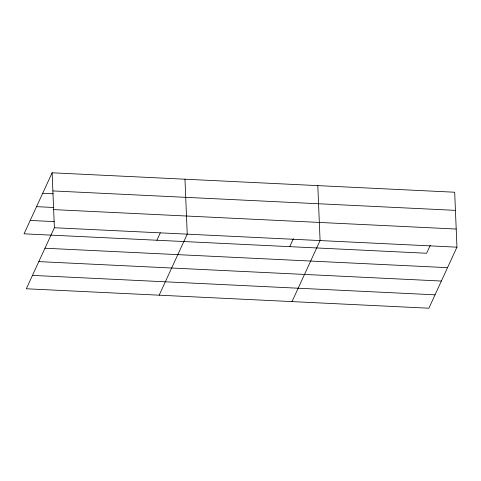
<?xml version="1.0" encoding="UTF-8"?>
<svg xmlns="http://www.w3.org/2000/svg" width="481" height="481" viewBox="0 0 481 481"><rect width="100%" height="100%" fill="white"/><g stroke="black" fill="none" stroke-linecap="round" stroke-linejoin="round"><path stroke-width="0.72" d="M52.122 172.793L54.389 227.741L26.317 288.774L428.878 308.207L456.95 247.174L454.683 192.226L52.122 172.793L24.05 233.826L426.611 253.259L430.303 245.232M156.896 240.235L160.281 232.876M159.163 295.184L187.235 234.157L184.969 179.209M289.742 246.651L293.434 238.624M292.009 301.599L320.081 240.566L317.809 185.618M52.868 190.927L455.429 210.359M42.701 193.278L53.205 193.789M36.544 206.662L53.806 207.491M53.644 209.608L456.198 229.04M30.207 220.442L54.221 221.603M54.389 227.741L456.95 247.174M44.967 248.226L447.528 267.658M38.811 261.61L441.372 281.042M32.474 275.391L435.034 294.829"/></g></svg>
